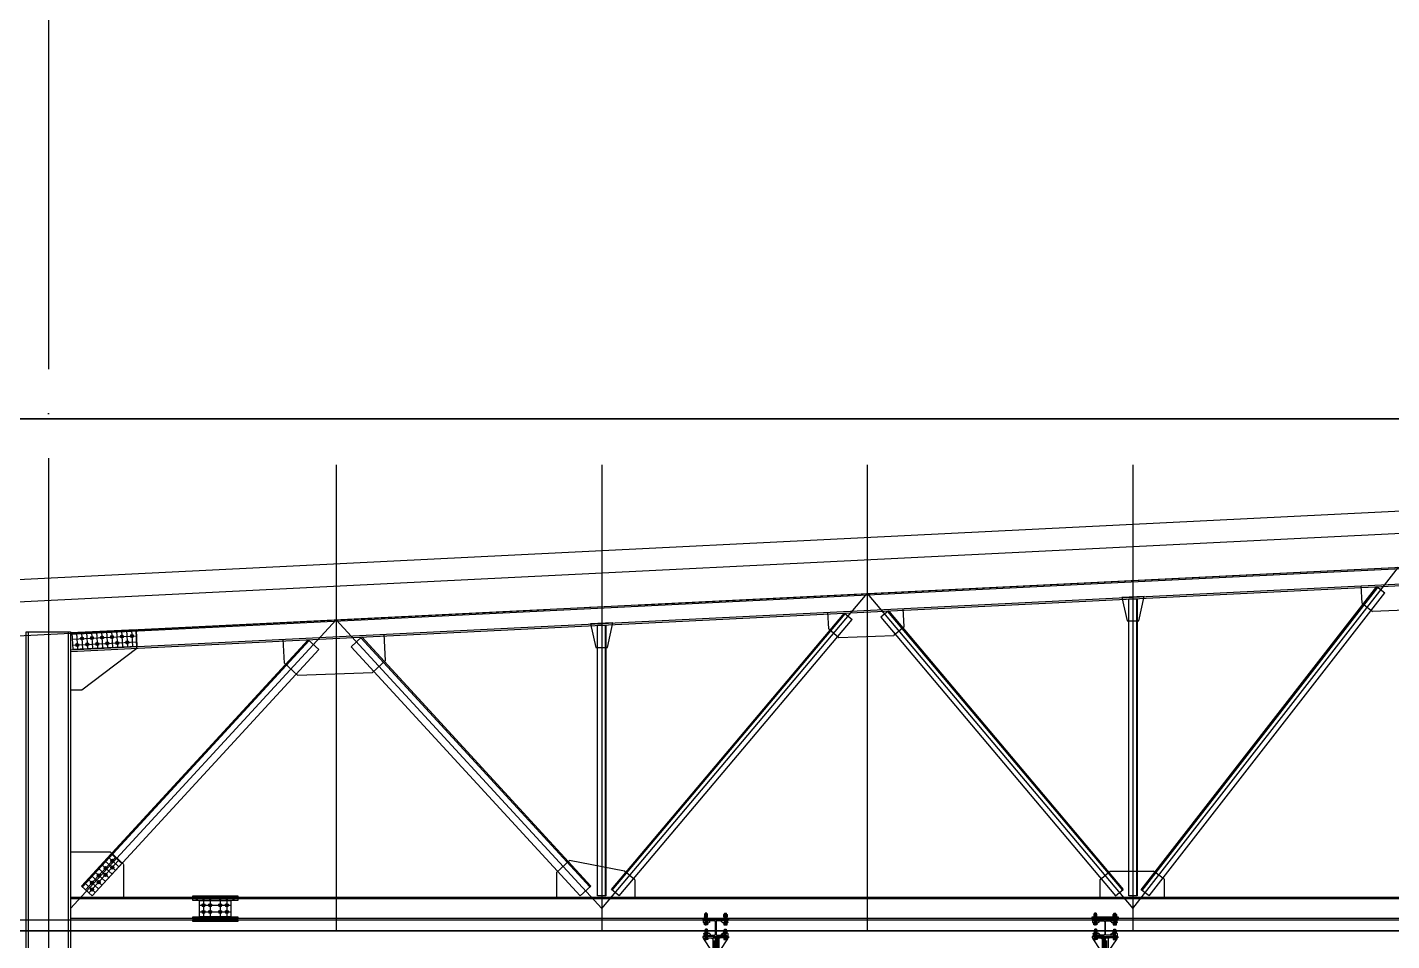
# Model space of a CAD drawing. Header units: millimetres. Extents: x 5349504 to 6791112, y -2212455 to -2153443.
# Drawn here: x 6281355 to 6293620, y -2189112 to -2180904 of the extents above; entities that cross this region are included whole.
import ezdxf
from ezdxf.xclip import XClip

# ---------------------------------------------------------------- set-up
doc = ezdxf.new("R2010")
doc.units = ezdxf.units.MM
doc.header["$LTSCALE"] = 400
doc.header["$XCLIPFRAME"] = 2
doc.linetypes.add('CEN', pattern=[62, 60, -1, 0, -1])
doc.linetypes.add('HIDDEN', pattern=[0.375, 0.25, -0.125])
doc.layers.get('0').update_dxf_attribs({"lineweight": 9})
doc.layers.get('DEFPOINTS').update_dxf_attribs({"color": 140})
for name, color, linetype in [('3ELEV', 3, 'Continuous'), ('4ELEV', 4, 'Continuous'), ('5ELEV', 5, 'Continuous'), ('BOLT', 5, 'Continuous'), ('CEN', 1, 'CEN'), ('EQUIP', 8, 'Continuous'), ('GRND', 8, 'Continuous'), ('GUSSET', 8, 'Continuous')]:
    doc.layers.add(name, color=color, linetype=linetype)

# ---------------------------------------------------------------- blocks, each defined once
blk = doc.blocks.new('A$C245D25EF')
for p, q in [((0, 36), (0, 35)), ((2, 41), (14, 49)), ((24, 32), (6, 30)), ((55, 49), (14, 49)), ((21, 49), (51, 49)), ((26, 32), (24, 32)), ((26, 32), (26, 29)), ((49, 26), (29, 26)), ((52, 22), (49, 26)), ((55, 20), (54, 20)), ((58, 46), (58, 23))]:
    blk.add_line(p, q)
for centre, radius, start, end in [((5, 36), 5, 124.7787, 180), ((5, 35), 5, 180, 279.9262), ((29, 29), 3, 180, 270), ((54, 23), 3, 206.5651, 270), ((55, 46), 3, 0, 90), ((55, 23), 3, 270, 0)]:
    blk.add_arc(centre, radius, start, end)
at = {"layer": 'EQUIP'}
for p, q in [((26, 34), (26, 47)), ((46, 29), (27, 32)), ((36, 26), (36, 49)), ((45, 31), (45, 47)), ((49, 26), (48, 28))]:
    blk.add_line(p, q, dxfattribs=at)
blk.add_circle((36, 49), 0.2, dxfattribs=at)
for centre, radius, start, end in [((24, 47), 2, 0, 90), ((24, 34), 2, 262.7468, 0), ((47, 47), 2, 90, 180), ((47, 31), 2, 180, 249.9136), ((46, 26), 3, 26.5651, 82.7468)]:
    blk.add_arc(centre, radius, start, end, dxfattribs=at)
blk = doc.blocks.new('A$C09A963A0')
for p, q in [((3, 13), (24, 13)), ((7, 12), (7, 0)), ((21, 12), (21, 0))]:
    blk.add_line(p, q)
blk.add_lwpolyline([(0, 0), (0, 12, -0.309401), (7, 12, -0.154701), (21, 12, -0.309401), (28, 12), (28, 0), (0, 0)], format="xyb")
blk = doc.blocks.new('A$C24874AEF')
for p, q in [((20, 167, 0), (40, 167, 0)), ((20, 157, 0), (40, 157, 0)), ((22, 175, 0), (23, 176, 0)), ((22, 167, 0), (22, 175, 0)), ((38, 175, 0), (22, 175, 0)), ((37, 176, 0), (23, 176, 0)), ((23, 166, 0), (23, 158, 0)), ((38, 175, 0), (37, 176, 0)), ((37, 166, 0), (37, 158, 0)), ((38, 167, 0), (38, 175, 0)), ((210, 167, 0), (190, 167, 0)), ((210, 157, 0), (190, 157, 0)), ((192, 175, 0), (193, 176, 0)), ((192, 167, 0), (192, 175, 0)), ((192, 175, 0), (208, 175, 0)), ((193, 176, 0), (207, 176, 0)), ((193, 166, 0), (193, 158, 0)), ((208, 175, 0), (207, 176, 0)), ((207, 166, 0), (207, 158, 0)), ((208, 167, 0), (208, 175, 0)), ((8, 90), (8, 100)), ((78, -15), (8, 90)), ((27, 100), (31, 96)), ((29, 100), (33, 96)), ((78, 100), (88, 90)), ((153, 100), (143, 90)), ((153, -15), (223, 90)), ((201, 100), (197, 96)), ((203, 100), (199, 96)), ((223, 90), (223, 100)), ((78, -15), (88, -15)), ((153, -15), (143, -15))]:
    blk.add_line(p, q)
at = {"elevation": 0}
for points in [[(45, 141), (45, 144), (15, 144), (15, 141), (45, 141)], [(185, 141), (185, 144), (215, 144), (215, 141), (185, 141)]]:
    blk.add_lwpolyline(points, dxfattribs=at)
for points in [[(23, 166, 0.309401), (16, 166), (16, 158, 0.309401), (23, 158, 0.154701), (37, 158, 0.309401), (44, 158), (44, 166, 0.309401), (37, 166, 0.154701), (23, 166)], [(207, 166, -0.309401), (214, 166), (214, 158, -0.309401), (207, 158, -0.154701), (193, 158, -0.309401), (186, 158), (186, 166, -0.309401), (193, 166, -0.154701), (207, 166)]]:
    blk.add_lwpolyline(points, format="xyb", dxfattribs=at)
for points in [[(115, 112), (0, 112), (0, 100), (115, 100)], [(43, 100), (43, 96), (17, 96), (17, 100), (43, 100)], [(115, 112), (230, 112), (230, 100), (115, 100)], [(187, 100), (187, 96), (213, 96), (213, 100), (187, 100)]]:
    blk.add_lwpolyline(points)
for points in [[(88, 100), (88, 94), (82, 100)], [(143, 100), (149, 100), (143, 94)]]:
    blk.add_solid(points)
at = {"layer": 'EQUIP'}
for p, q in [((23, 176, 0), (23, 167, 0)), ((30, 78), (30, 176)), ((37, 176, 0), (37, 167, 0)), ((193, 176, 0), (193, 167, 0)), ((200, 78), (200, 176)), ((207, 176, 0), (207, 167, 0)), ((21, 112), (21, 100)), ((30, 111), (30, 97)), ((39, 112), (39, 100)), ((88, 100), (88, -25)), ((138, 100), (93, 100)), ((111, 90), (120, 90)), ((143, 100), (143, -25)), ((191, 112), (191, 100)), ((200, 111), (200, 97)), ((209, 112), (209, 100)), ((143, -25), (88, -25))]:
    blk.add_line(p, q, dxfattribs=at)
at = {"layer": 'EQUIP', "color": 3, "linetype": 'HIDDEN'}
for p, q in [((100, -25), (100, 100)), ((102, -25), (102, 100)), ((128, -25), (128, 100)), ((130, 100), (130, -25))]:
    blk.add_line(p, q, dxfattribs=at)
at = {"layer": 'EQUIP'}
blk.add_lwpolyline([(120, -15), (111, -15), (111, 100), (120, 100)], close=True, dxfattribs=at)
at = {"xscale": -1}
for name, p in [('A$C245D25EF', (66, 92, 0)), ('A$C09A963A0', (44, 144, 0))]:
    blk.add_blockref(name, p, dxfattribs=at)
for name, p in [('A$C245D25EF', (164, 92, 0)), ('A$C09A963A0', (186, 144, 0))]:
    blk.add_blockref(name, p)
at = {"extrusion": (0, 0, -1), "xscale": -1, "zscale": -1, "rotation": 180}
blk.add_blockref('A$C09A963A0', (-44, 96), dxfattribs=at)
at = {"extrusion": (0, 0, -1), "zscale": -1, "rotation": 180}
blk.add_blockref('A$C09A963A0', (-186, 96), dxfattribs=at)
blk = doc.blocks.new('BL-EQ-SECT_1_20230313')
at = {"layer": 'EQUIP'}
for p, q in [((78678, 12301, -13027), (78699, 12301, -13027)), ((78678, 12291, -13027), (78699, 12291, -13027)), ((78681, 12309), (78682, 12310)), ((78681, 12301, -13027), (78681, 12309)), ((78697, 12309), (78681, 12309)), ((78682, 12310), (78682, 12301, -13027)), ((78696, 12310), (78682, 12310)), ((78682, 12300, -13027), (78682, 12292, -13027)), ((78689, 12202), (78689, 12310, 0)), ((78696, 12310), (78696, 12301, -13027)), ((78697, 12309), (78696, 12310)), ((78696, 12300, -13027), (78696, 12292, -13027)), ((78697, 12301, -13027), (78697, 12309)), ((78874, 12301, -13027), (78853, 12301, -13027)), ((78874, 12291, -13027), (78853, 12291, -13027)), ((78856, 12309), (78857, 12310)), ((78856, 12301, -13027), (78856, 12309)), ((78856, 12309), (78872, 12309)), ((78857, 12310), (78857, 12301, -13027)), ((78857, 12310), (78871, 12310)), ((78857, 12300, -13027), (78857, 12292, -13027)), ((78864, 12202), (78864, 12310, 0)), ((78871, 12310), (78871, 12301, -13027)), ((78872, 12309), (78871, 12310)), ((78871, 12300, -13027), (78871, 12292, -13027)), ((78872, 12301, -13027), (78872, 12309)), ((82178, 12301, -13027), (82199, 12301, -13027)), ((82178, 12291, -13027), (82199, 12291, -13027)), ((82181, 12309), (82182, 12310)), ((82181, 12301, -13027), (82181, 12309)), ((82197, 12309), (82181, 12309)), ((82182, 12310), (82182, 12301, -13027)), ((82196, 12310), (82182, 12310)), ((82182, 12300, -13027), (82182, 12292, -13027)), ((82189, 12202), (82189, 12310, 0)), ((82196, 12310), (82196, 12301, -13027)), ((82197, 12309), (82196, 12310)), ((82196, 12300, -13027), (82196, 12292, -13027)), ((82197, 12301, -13027), (82197, 12309)), ((82374, 12301, -13027), (82353, 12301, -13027)), ((82374, 12291, -13027), (82353, 12291, -13027)), ((82356, 12309), (82357, 12310)), ((82356, 12301, -13027), (82356, 12309)), ((82356, 12309), (82372, 12309)), ((82357, 12310), (82357, 12301, -13027)), ((82357, 12310), (82371, 12310)), ((82357, 12300, -13027), (82357, 12292, -13027)), ((82364, 12202), (82364, 12310, 0)), ((82371, 12310), (82371, 12301, -13027)), ((82372, 12309), (82371, 12310)), ((82371, 12300, -13027), (82371, 12292, -13027)), ((82372, 12301, -13027), (82372, 12309)), ((78896, 12253), (78656, 12253)), ((78680, 12236), (78680, 12224)), ((78686, 12224), (78690, 12220)), ((78688, 12224), (78692, 12220)), ((78689, 12235), (78689, 12221)), ((78698, 12236), (78698, 12224)), ((78855, 12236), (78855, 12224)), ((78865, 12224), (78861, 12220)), ((78867, 12224), (78863, 12220)), ((78864, 12235), (78864, 12221)), ((78873, 12236), (78873, 12224)), ((82156, 12253), (82396, 12253)), ((82180, 12236), (82180, 12224)), ((82186, 12224), (82190, 12220)), ((82188, 12224), (82192, 12220)), ((82189, 12235), (82189, 12221)), ((82198, 12236), (82198, 12224)), ((82355, 12236), (82355, 12224)), ((82365, 12224), (82361, 12220)), ((82367, 12224), (82363, 12220)), ((82364, 12235), (82364, 12221)), ((82373, 12236), (82373, 12224))]:
    blk.add_line(p, q, dxfattribs=at)
at = {"layer": 'EQUIP', "elevation": -13027}
blk.add_lwpolyline([(78656, 12275), (78896, 12275), (78896, 12263), (78656, 12263)], close=True, dxfattribs=at)
at = {"layer": 'EQUIP'}
for points, elevation in [([(78704, 12275), (78704, 12278), (78674, 12278), (78674, 12275), (78704, 12275)], -13027), ([(78849, 12275), (78849, 12278), (78879, 12278), (78879, 12275), (78849, 12275)], -13027), ([(82204, 12275), (82204, 12278), (82174, 12278), (82174, 12275), (82204, 12275)], -13027), ([(82349, 12275), (82349, 12278), (82379, 12278), (82379, 12275), (82349, 12275)], -13027), ([(78702, 12224), (78702, 12220), (78675, 12220), (78675, 12224), (78702, 12224)], 0), ([(78850, 12224), (78850, 12220), (78877, 12220), (78877, 12224), (78850, 12224)], 0), ([(82202, 12224), (82202, 12220), (82175, 12220), (82175, 12224), (82202, 12224)], 0), ([(82350, 12224), (82350, 12220), (82377, 12220), (82377, 12224), (82350, 12224)], 0)]:
    blk.add_lwpolyline(points, dxfattribs=dict(at, elevation=elevation))
at = {"layer": 'EQUIP', "elevation": -13027}
for points in [[(78682, 12300, 0.309401), (78675, 12300), (78675, 12292, 0.309401), (78682, 12292, 0.154701), (78696, 12292, 0.309401), (78703, 12292), (78703, 12300, 0.309401), (78696, 12300, 0.154701), (78682, 12300)], [(78871, 12300, -0.309401), (78878, 12300), (78878, 12292, -0.309401), (78871, 12292, -0.154701), (78857, 12292, -0.309401), (78850, 12292), (78850, 12300, -0.309401), (78857, 12300, -0.154701), (78871, 12300)], [(82182, 12300, 0.309401), (82175, 12300), (82175, 12292, 0.309401), (82182, 12292, 0.154701), (82196, 12292, 0.309401), (82203, 12292), (82203, 12300, 0.309401), (82196, 12300, 0.154701), (82182, 12300)], [(82371, 12300, -0.309401), (82378, 12300), (82378, 12292, -0.309401), (82371, 12292, -0.154701), (82357, 12292, -0.309401), (82350, 12292), (82350, 12300, -0.309401), (82357, 12300, -0.154701), (82371, 12300)]]:
    blk.add_lwpolyline(points, format="xyb", dxfattribs=at)
at = {"layer": 'EQUIP'}
for points in [[(78776, 12103), (78701, 12103), (78701, 12113), (78762, 12113, 0.414214), (78773, 12124), (78773, 12232, 0.414214), (78762, 12243), (78701, 12243), (78701, 12253), (78851, 12253), (78851, 12243), (78791, 12243, 0.414214), (78780, 12232), (78780, 12124, 0.414214), (78791, 12113), (78851, 12113), (78851, 12103), (78776, 12103)], [(82276, 12103), (82351, 12103), (82351, 12113), (82291, 12113, -0.414214), (82280, 12124), (82280, 12232, -0.414214), (82291, 12243), (82351, 12243), (82351, 12253), (82201, 12253), (82201, 12243), (82262, 12243, -0.414214), (82273, 12232), (82273, 12124, -0.414214), (82262, 12113), (82201, 12113), (82201, 12103), (82276, 12103)]]:
    blk.add_lwpolyline(points, format="xyb", dxfattribs=at)
at = {"layer": 'EQUIP', "xscale": -1}
for name, p in [('A$C09A963A0', (78703, 12278, -13027)), ('A$C09A963A0', (82203, 12278, -13027)), ('A$C24874AEF', (82391, 11991))]:
    blk.add_blockref(name, p, dxfattribs=at)
at = {"layer": 'EQUIP'}
for name, p in [('A$C09A963A0', (78850, 12278, -13027)), ('A$C09A963A0', (82350, 12278, -13027)), ('A$C24874AEF', (78661, 11991))]:
    blk.add_blockref(name, p, dxfattribs=at)
at = {"layer": 'EQUIP', "rotation": 180}
for p in [(78725, 12273), (82225, 12273)]:
    blk.add_blockref('A$C245D25EF', p, dxfattribs=at)
at = {"layer": 'EQUIP', "extrusion": (0, 0, -1), "xscale": -1, "zscale": -1, "rotation": 180}
for p in [(-78703, 12220), (-82203, 12220)]:
    blk.add_blockref('A$C09A963A0', p, dxfattribs=at)
at = {"layer": 'EQUIP', "xscale": -1, "rotation": 180}
for p in [(78828, 12273), (82328, 12273)]:
    blk.add_blockref('A$C245D25EF', p, dxfattribs=at)
at = {"layer": 'EQUIP', "extrusion": (0, 0, -1), "zscale": -1, "rotation": 180}
for p in [(-78850, 12220), (-82350, 12220)]:
    blk.add_blockref('A$C09A963A0', p, dxfattribs=at)
blk = doc.blocks.new('SHEAR_L150')
at = {"layer": 'BOLT'}
for points in [[(30, 34), (40, 28), (50, 34), (50, 46), (40, 52), (30, 46)], [(75, 89), (85, 83), (95, 89), (95, 101), (85, 107), (75, 101)], [(120, 34), (130, 28), (140, 34), (140, 46), (130, 52), (120, 46)], [(165, 89), (175, 83), (185, 89), (185, 101), (175, 107), (165, 101)], [(210, 34), (220, 28), (230, 34), (230, 46), (220, 52), (210, 46)], [(255, 89), (265, 83), (275, 89), (275, 101), (265, 107), (255, 101)], [(300, 34), (310, 28), (320, 34), (320, 46), (310, 52), (300, 46)], [(345, 89), (355, 83), (365, 89), (365, 101), (355, 107), (345, 101)], [(390, 34), (400, 28), (410, 34), (410, 46), (400, 52), (390, 46)], [(435, 89), (445, 83), (455, 89), (455, 101), (445, 107), (435, 101)], [(480, 34), (490, 28), (500, 34), (500, 46), (490, 52), (480, 46)], [(525, 89), (535, 83), (545, 89), (545, 101), (535, 107), (525, 101)]]:
    blk.add_lwpolyline(points, close=True, dxfattribs=at)
for centre, radius in [((40, 40), 14), ((40, 40), 10), ((85, 95), 14), ((85, 95), 10), ((130, 40), 14), ((130, 40), 10), ((175, 95), 14), ((175, 95), 10), ((220, 40), 14), ((220, 40), 10), ((265, 95), 14), ((265, 95), 10), ((310, 40), 14), ((310, 40), 10), ((355, 95), 14), ((355, 95), 10), ((400, 40), 14), ((400, 40), 10), ((445, 95), 14), ((445, 95), 10), ((490, 40), 14), ((490, 40), 10), ((535, 95), 14), ((535, 95), 10)]:
    blk.add_circle(centre, radius, dxfattribs=at)
at = {"layer": 'DEFPOINTS'}
for p, q in [((40, 150), (40, 0)), ((85, 150), (85, 0)), ((130, 150), (130, 0)), ((175, 150), (175, 0)), ((220, 150), (220, 0)), ((265, 150), (265, 0)), ((310, 150), (310, 0)), ((355, 150), (355, 0)), ((400, 150), (400, 0)), ((445, 150), (445, 0)), ((490, 150), (490, 0)), ((535, 150), (535, 0)), ((0, 95), (575, 95)), ((0, 40), (575, 40))]:
    blk.add_line(p, q, dxfattribs=at)
blk.add_lwpolyline([(0, 150), (575, 150), (575, 0), (0, 0)], close=True, dxfattribs=at)
blk = doc.blocks.new('SPLICE_H200_S')
at = {"layer": 'BOLT'}
for points in [[(205, 112), (-205, 112), (-205, 100), (205, 100)], [(205, 88), (-205, 88), (-205, 76), (205, 76)], [(145, 70), (-145, 70), (-145, -70), (145, -70)], [(-115, 24), (-105, 18), (-95, 24), (-95, 36), (-105, 42), (-115, 36)], [(-55, 24), (-45, 18), (-35, 24), (-35, 36), (-45, 42), (-55, 36)], [(35, 24), (45, 18), (55, 24), (55, 36), (45, 42), (35, 36)], [(95, 24), (105, 18), (115, 24), (115, 36), (105, 42), (95, 36)], [(205, -76), (-205, -76), (-205, -88), (205, -88)], [(205, -100), (-205, -100), (-205, -112), (205, -112)], [(-115, -36), (-105, -42), (-95, -36), (-95, -24), (-105, -18), (-115, -24)], [(-55, -36), (-45, -42), (-35, -36), (-35, -24), (-45, -18), (-55, -24)], [(35, -36), (45, -42), (55, -36), (55, -24), (45, -18), (35, -24)], [(95, -36), (105, -42), (115, -36), (115, -24), (105, -18), (95, -24)]]:
    blk.add_lwpolyline(points, close=True, dxfattribs=at)
at = {"layer": 'BOLT', "const_width": 20}
for points in [[(-165, 76), (-165, 112)], [(-105, 76), (-105, 112)], [(-45, 76), (-45, 112)], [(45, 76), (45, 112)], [(105, 76), (105, 112)], [(165, 76), (165, 112)], [(-165, -112), (-165, -76)], [(-105, -112), (-105, -76)], [(-45, -112), (-45, -76)], [(45, -112), (45, -76)], [(105, -112), (105, -76)], [(165, -112), (165, -76)]]:
    blk.add_lwpolyline(points, dxfattribs=at)
at = {"layer": 'BOLT'}
for centre, radius in [((-105, 30), 14), ((-105, 30), 10), ((-45, 30), 14), ((-45, 30), 10), ((45, 30), 14), ((45, 30), 10), ((105, 30), 14), ((105, 30), 10), ((-105, -30), 14), ((-105, -30), 10), ((-45, -30), 14), ((-45, -30), 10), ((45, -30), 14), ((45, -30), 10), ((105, -30), 14), ((105, -30), 10)]:
    blk.add_circle(centre, radius, dxfattribs=at)
at = {"layer": 'DEFPOINTS'}
for p, q in [((-145, 30), (145, 30)), ((-105, 70), (-105, -70)), ((-45, 70), (-45, -70)), ((45, 70), (45, -70)), ((105, 70), (105, -70)), ((-145, -30), (145, -30))]:
    blk.add_line(p, q, dxfattribs=at)
blk = doc.blocks.new('SHEAR_L130')
at = {"layer": 'BOLT'}
for points in [[(30, 34), (40, 28), (50, 34), (50, 46), (40, 52), (30, 46)], [(75, 74), (85, 68), (95, 74), (95, 86), (85, 92), (75, 86)], [(120, 34), (130, 28), (140, 34), (140, 46), (130, 52), (120, 46)], [(165, 74), (175, 68), (185, 74), (185, 86), (175, 92), (165, 86)], [(210, 34), (220, 28), (230, 34), (230, 46), (220, 52), (210, 46)], [(255, 74), (265, 68), (275, 74), (275, 86), (265, 92), (255, 86)], [(300, 34), (310, 28), (320, 34), (320, 46), (310, 52), (300, 46)], [(345, 74), (355, 68), (365, 74), (365, 86), (355, 92), (345, 86)]]:
    blk.add_lwpolyline(points, close=True, dxfattribs=at)
for centre, radius in [((40, 40), 14), ((40, 40), 10), ((85, 80), 14), ((85, 80), 10), ((130, 40), 14), ((130, 40), 10), ((175, 80), 14), ((175, 80), 10), ((220, 40), 14), ((220, 40), 10), ((265, 80), 14), ((265, 80), 10), ((310, 40), 14), ((310, 40), 10), ((355, 80), 14), ((355, 80), 10)]:
    blk.add_circle(centre, radius, dxfattribs=at)
at = {"layer": 'DEFPOINTS'}
for p, q in [((40, 130), (40, 0)), ((85, 130), (85, 0)), ((130, 130), (130, 0)), ((175, 130), (175, 0)), ((220, 130), (220, 0)), ((265, 130), (265, 0)), ((310, 130), (310, 0)), ((355, 130), (355, 0)), ((0, 80), (395, 80)), ((0, 40), (395, 40))]:
    blk.add_line(p, q, dxfattribs=at)
blk.add_lwpolyline([(0, 130), (395, 130), (395, 0), (0, 0)], close=True, dxfattribs=at)
blk = doc.blocks.new('BL-ROOF_SECT_1')
at = {"layer": '5ELEV'}
for p, q in [((19700, 2577), (38778, 3522)), ((19700, 2565), (38778, 3510)), ((19700, 2426), (38785, 3372)), ((31444, 2994), (31516, 2938)), ((29282, 2885), (29282, 215)), ((26656, 2756), (26725, 2698)), ((27053, 2776), (26984, 2718)), ((24506, 2648), (24506, 215)), ((21836, 2517), (21931, 2429)), ((22317, 2541), (22222, 2453)), ((19894, 215), (19798, 303)), ((24281, 215), (24377, 303)), ((24631, 215), (24562, 273)), ((29094, 215), (29163, 273)), ((29396, 215), (29325, 270)), ((38800, 188), (19700, 188)), ((38800, 12), (19700, 12))]:
    blk.add_line(p, q, dxfattribs=at)
for points in [[(29325, 270), (31444, 2994)], [(29333, 264), (31452, 2987)], [(29396, 215), (31516, 2938)], [(24562, 273), (26656, 2756)], [(24570, 267), (26663, 2750)], [(26984, 2718), (29094, 215)], [(27045, 2769), (29155, 267)], [(27053, 2776), (29163, 273)], [(24631, 215), (26725, 2698)], [(19798, 303), (21836, 2517)], [(19807, 295), (21845, 2509)], [(22309, 2533), (24368, 295)], [(22317, 2541), (24377, 303)], [(19894, 215), (21931, 2429)], [(22222, 2453), (24281, 215)]]:
    blk.add_lwpolyline(points, dxfattribs=at)
for points in [[(29212, 2885), (29288, 2885), (29288, 215), (29212, 215)], [(24438, 2648), (24512, 2648), (24512, 215), (24438, 215)], [(38800, 200), (19700, 200), (19700, 0), (38800, 0)]]:
    blk.add_lwpolyline(points, close=True, dxfattribs=at)
at = {"layer": 'CEN'}
for p, q in [((24475, 4088), (24475, -1487)), ((29250, 4088), (29250, -1487))]:
    blk.add_line(p, q, dxfattribs=at)
for points in [[(0, 1600), (58500, 4500), (107500, 1600)], [(19700, 100), (22088, 2695), (24475, 100), (26862, 2932), (29250, 100), (31638, 3168), (34025, 100), (36412, 3405), (38800, 100)]]:
    blk.add_lwpolyline(points, dxfattribs=at)
at = {"layer": 'DEFPOINTS'}
for p, q in [((22088, 4088), (22088, -1487)), ((26862, 4088), (26862, -1487)), ((19701, 2411), (38801, 3358))]:
    blk.add_line(p, q, dxfattribs=at)
blk.add_lwpolyline([(0, 0), (107500, 0), (107500, 4500), (0, 4500)], close=True, dxfattribs=at)
at = {"layer": 'GUSSET'}
for p, q in [((31310, 2845), (31302, 3002)), ((31310, 2845), (31405, 2771)), ((26515, 2613), (26508, 2764)), ((27193, 2633), (27185, 2797)), ((31856, 2790), (31405, 2771)), ((26515, 2613), (26607, 2536)), ((27193, 2633), (27101, 2555)), ((21622, 2307), (21611, 2521)), ((22532, 2331), (22520, 2566)), ((26607, 2536), (27101, 2555)), ((22532, 2331), (22414, 2222)), ((21622, 2307), (21739, 2198)), ((21739, 2198), (22414, 2222)), ((20058, 608), (19700, 608)), ((20176, 499), (20058, 608)), ((20175, 498), (20175, 200)), ((24067, 426), (24184, 534)), ((24679, 436), (24184, 534)), ((24067, 426), (24067, 200)), ((24771, 358), (24679, 436)), ((28954, 358), (29046, 436)), ((29046, 436), (29435, 436)), ((29531, 364), (29436, 437)), ((24771, 358), (24771, 200)), ((28954, 358), (28954, 200)), ((29531, 364), (29531, 200))]:
    blk.add_line(p, q, dxfattribs=at)
for points in [[(29302, 2685), (29350, 2905), (29150, 2895), (29198, 2685), (29302, 2685)], [(19700, 2067), (19800, 2067), (20297, 2441), (20289, 2606), (19700, 2577)], [(24528, 2448), (24575, 2668), (24375, 2658), (24422, 2448), (24528, 2448)]]:
    blk.add_lwpolyline(points, dxfattribs=at)
at = {"layer": '4ELEV'}
for name, p, rotation in [('SHEAR_L150', (19722, 2428), 2.837980391922935), ('SHEAR_L130', (19894, 215), 47.38404302200161)]:
    blk.add_blockref(name, p, dxfattribs=dict(at, rotation=rotation))
blk.add_blockref('SPLICE_H200_S', (21000, 100), dxfattribs=at)

msp = doc.modelspace()

# ---------------------------------------------------------------- linework, layer by layer
at = {"layer": '3ELEV'}
for p, q in [((6320544, -2183923), (6261419, -2186854)), ((6320544, -2184123), (6261419, -2187054))]:
    msp.add_line(p, q, dxfattribs=at)
at = {"layer": 'CEN'}
for p, q in [((6281544, -2159975), (6281544, -2208365)), ((6396932, -2184424), (6234215, -2184424))]:
    msp.add_line(p, q, dxfattribs=at)
msp.add_lwpolyline([(6262044, -2187324), (6320544, -2184424)], dxfattribs=at)
at = {"layer": 'DEFPOINTS'}
msp.add_line((5349504, -2188924), (6791112, -2188924), dxfattribs=at)

# ---------------------------------------------------------------- next in the draw order: block references
at = {"layer": 'GRND', "xscale": -1}
msp.add_blockref('BL-EQ-SECT_1_20230313', (6369820, -2201176), dxfattribs=at)

# ---------------------------------------------------------------- next in the draw order: linework, layer by layer
at = {"layer": '5ELEV'}
for points in [[(6281744, -2198264), (6281344, -2198264), (6281344, -2186337), (6281744, -2186337)], [(6281723, -2198264), (6281365, -2198264), (6281365, -2186337), (6281723, -2186337)]]:
    msp.add_lwpolyline(points, close=True, dxfattribs=at)
at = {"layer": 'DEFPOINTS'}
msp.add_lwpolyline([(6359544, -2189024), (6262044, -2189024), (6262044, -2184424), (6359544, -2184424)], close=True, dxfattribs=at)

# ---------------------------------------------------------------- next in the draw order: block references
at = {"layer": '5ELEV'}
ref = msp.add_blockref('BL-ROOF_SECT_1', (6262044, -2188924), dxfattribs=at)
XClip(ref).set_block_clipping_path([(0, -100), (97500, 4500)])

doc.saveas('drawing.dxf')
